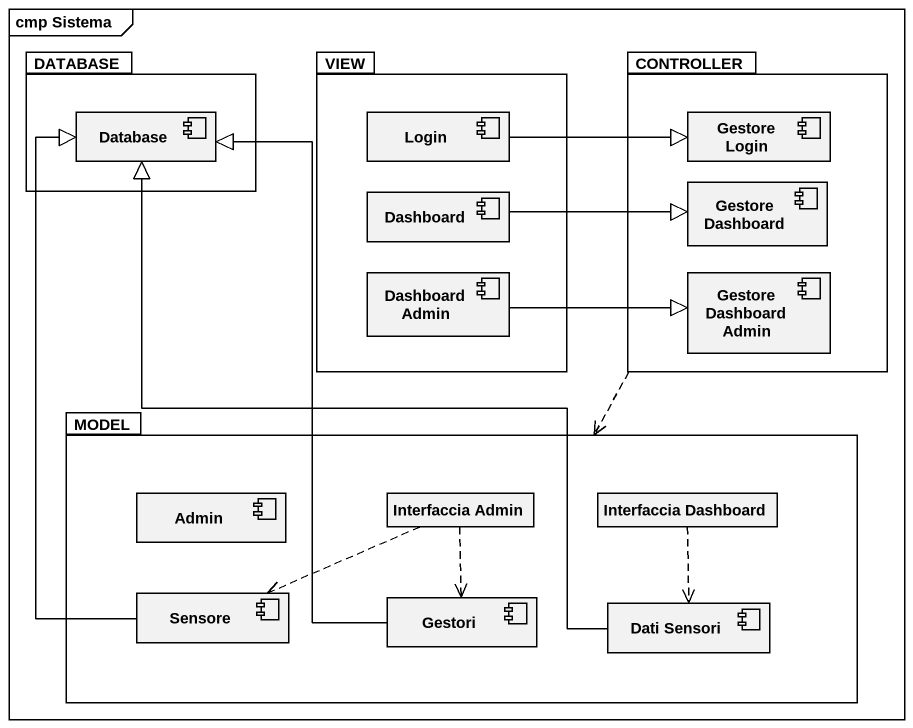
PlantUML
@startuml
mainframe cmp Sistema
allowmixing
hide circle
hide empty members
package "DATABASE" as DATABASE_ {
  component "Database" as Database_
}
package VIEW {
  component Login
  component Dashboard
  component "Dashboard Admin" as Dashboard_Admin
}
package CONTROLLER {
  component "Gestore Login" as Gestore_Login
  component "Gestore Dashboard" as Gestore_Dashboard
  component "Gestore Dashboard Admin" as Gestore_Dashboard_Admin
}
package MODEL {
  component Admin
  class "Interfaccia Admin" as Interfaccia_Admin
  class "Interfaccia Dashboard" as Interfaccia_Dashboard
  component Sensore
  component Gestori
  component "Dati Sensori" as Dati_Sensori
}
CONTROLLER ..> MODEL
Login -right-|> Gestore_Login
Dashboard -right-|> Gestore_Dashboard
Dashboard_Admin -right-|> Gestore_Dashboard_Admin
Interfaccia_Admin .left.> Sensore
Interfaccia_Admin ..> Gestori
Interfaccia_Dashboard ..> Dati_Sensori
Sensore -up-|> Database_
Gestori -up-|> Database_
Dati_Sensori -up-|> Database_
@enduml
